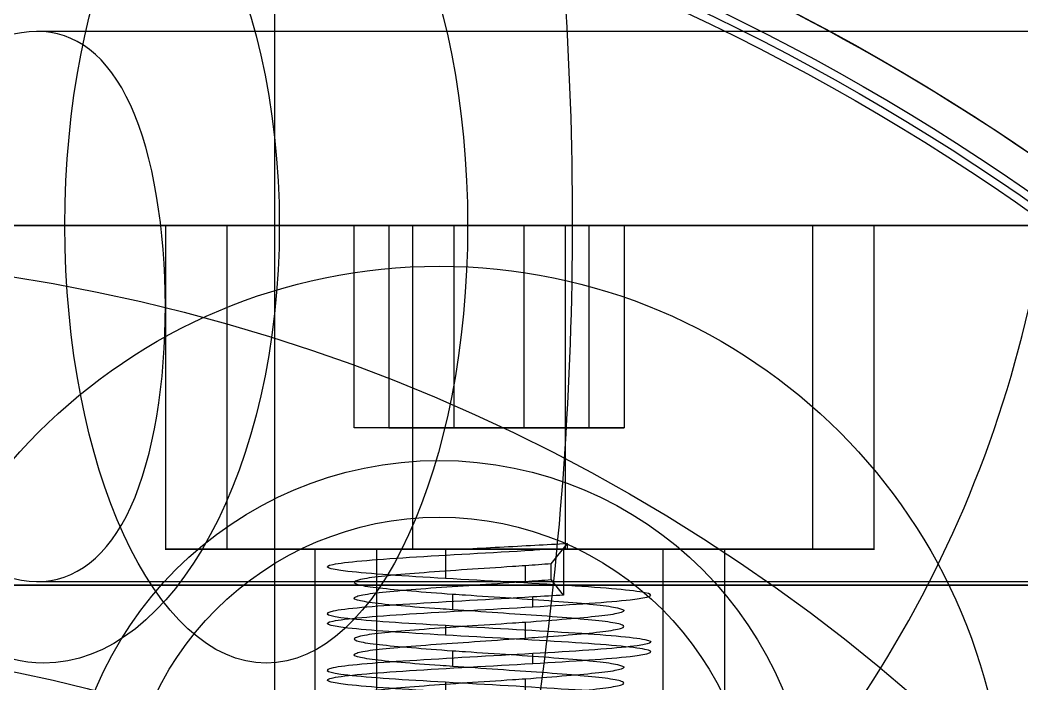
# Model space of a CAD drawing. Header units: inches. Extents: x -3.4 to 11, y -3.7 to 6.8.
# Drawn here: x 0.1386 to 0.626, y 0.6657 to 0.9886 of the extents above; entities that cross this region are included whole.
import ezdxf

# ---------------------------------------------------------------- set-up
doc = ezdxf.new("R2010")
doc.units = ezdxf.units.IN
doc.header["$MEASUREMENT"] = 0
for name, color, linetype in [('1', 7, 'Continuous'), ('13', 7, 'Continuous'), ('3', 7, 'Continuous'), ('4', 7, 'Continuous'), ('45', 7, 'Continuous'), ('5', 7, 'Continuous'), ('51', 7, 'Continuous')]:
    doc.layers.add(name, color=color, linetype=linetype)

# ---------------------------------------------------------------- blocks, each defined once
blk = doc.blocks.new('motor mount_v6_adapter')
at = {"layer": '1', "color": 0}
for p, q in [((-16.99, 6, -7.5), (-16.99, 10, -7.5)), ((-16.99, 6, 7.5), (-16.99, 10, 7.5)), ((-8.99, 10, -7.5), (-8.99, 6, -7.5)), ((-8.99, 10, 7.5), (-8.99, 6, 7.5)), ((-15.14, 0, 7.5), (-15.14, 6, 7.5)), ((-15.14, 0, -7.5), (-15.14, 6, -7.5)), ((-10.84, 6, 7.5), (-10.84, 0, 7.5)), ((-10.84, 6, -7.5), (-10.84, 0, -7.5))]:
    blk.add_line(p, q, dxfattribs=at)
at = {"layer": '1', "color": 0, "extrusion": (-2.02729e-32, 1, -7.0442e-15)}
for centre, radius, start, end in [((0, 0, 10), 20, 270, 90), ((12.99, -7.5, 6), 4, 180, 0), ((12.99, 7.5, 6), 4, 180, 0), ((12.99, 7.5, 6), 4, 0, 180), ((12.99, -7.5, 6), 4, 0, 180)]:
    blk.add_arc(centre, radius, start, end, dxfattribs=at)
at = {"layer": '1', "color": 0, "extrusion": (2.02729e-32, -1, 6.12323e-17)}
for centre, radius, start, end in [((-12.99, -7.5, -10), 4, 180, 0), ((-12.99, 7.5, -10), 4, 180, 0), ((-12.99, 7.5, -10), 4, 0, 180), ((-12.99, -7.5, -10), 4, 0, 180), ((0, 0, -10), 10, 90, 270), ((-12.99, 7.5, -6), 2.15, 180, 0), ((-12.99, -7.5, -6), 2.15, 180, 0), ((-12.99, -7.5, -6), 2.15, 0, 180), ((-12.99, 7.5, -6), 2.15, 0, 180)]:
    blk.add_arc(centre, radius, start, end, dxfattribs=at)
blk = doc.blocks.new('50mm 5972K129_BALL BEARING')
at = {"layer": '13', "color": 0, "extrusion": (0.5, -0.866025, 6.12323e-17)}
for start, end in [(270, 90), (90, 270)]:
    blk.add_arc((-35, 0), 5.406, start, end, dxfattribs=at)
at = {"layer": '3', "color": 0, "extrusion": (-5.21066e-78, -6.98296e-15, -1)}
blk.add_arc((0, 0, -4.444), 38.077, 0, 180, dxfattribs=at)
at = {"layer": '3', "color": 0}
blk.add_arc((0, 0, 4.444), 38.077, 180, 0, dxfattribs=at)
at = {"layer": '4', "color": 0}
for start, end in [(0, 180), (180, 0)]:
    blk.add_arc((0, 0, 4.444), 31.923, start, end, dxfattribs=at)
at = {"layer": '4', "color": 0, "extrusion": (-1.04124e-31, -6.98296e-15, -1)}
blk.add_arc((0, 0), 29.594, 0, 180, dxfattribs=at)
at = {"layer": '4', "color": 0, "extrusion": (8.55166e-31, 6.98296e-15, -1)}
blk.add_arc((0, 0), 29.594, 180, 0, dxfattribs=at)
at = {"layer": '5', "color": 0, "extrusion": (-1, -7.46197e-64, -7.0442e-15)}
blk.add_arc((-35, 0), 5.406, 90, 270, dxfattribs=at)
at = {"layer": '5', "color": 0, "extrusion": (-1, 1.22465e-16, -7.0442e-15)}
blk.add_arc((-35, 0), 5.406, 270, 90, dxfattribs=at)
blk = doc.blocks.new('motor mount_v6')
at = {"layer": '45', "color": 0}
for p, q in [((-16, 67, 18), (-16, 67)), ((-18.943, 55.994, 5.6), (-1, 55.994, 5.6)), ((-1, 55.994, 12.4), (-18.943, 55.994, 12.4))]:
    blk.add_line(p, q, dxfattribs=at)
for points, knots in [([(-18.943, 55.994, 12.4), (-18.475, 56.807, 12.4), (-18.061, 57.665, 12.097), (-17.496, 58.984, 10.856), (-17.352, 59.396, 9.93), (-17.354, 59.393, 8.056), (-17.498, 58.978, 7.136), (-18.064, 57.657, 5.899), (-18.469, 56.817, 5.6), (-18.943, 55.994, 5.6)], [0, 0, 0, 0, 0.25, 0.25, 0.5, 0.5, 0.75, 0.75, 1, 1, 1, 1]), ([(-18.943, 55.994, 12.4), (-19.435, 55.141, 12.4), (-19.996, 54.316, 12.079), (-20.948, 53.058, 10.916), (-21.353, 52.598, 10.007), (-21.357, 52.593, 8.513), (-21.259, 52.705, 8.021), (-20.937, 53.092, 7.168), (-20.717, 53.364, 6.803), (-19.995, 54.316, 5.919), (-19.439, 55.132, 5.6), (-18.943, 55.994, 5.6)], [0, 0, 0, 0, 0.25, 0.25, 0.5, 0.5, 0.625, 0.625, 0.75, 0.75, 1, 1, 1, 1])]:
    blk.add_open_spline(points, degree=3, knots=knots, dxfattribs=at)
blk = doc.blocks.new('M4x8')
at = {"layer": '51', "color": 0}
for p, q in [((-1.5, 0.866, 1.5), (0, 1.732, 1.5)), ((0, 1.732, 4), (-1.5, 0.866, 4)), ((0, 1.732, 1.5), (0, 1.732, 4)), ((0, 1.732, 4), (1.5, 0.866, 4)), ((1.5, 0.866, 1.5), (0, 1.732, 1.5)), ((-1.5, -0.866, 1.5), (-1.5, 0.866, 1.5)), ((-1.5, 0.866, 1.5), (-1.5, 0.866, 4)), ((-1.5, 0.866, 4), (-1.5, -0.866, 4)), ((1.5, 0.866, 4), (1.5, -0.866, 4)), ((1.5, 0.866, 4), (1.5, 0.866, 1.5)), ((1.5, 0.866, 1.5), (1.5, -0.866, 1.5)), ((-3.5, 0), (-3.5, 0, 4)), ((-2, 0, -0.011), (-2, 0)), ((-2, 0, -1.411), (-2, 0, -1.289)), ((-2, 0, -0.711), (-2, 0, -0.589)), ((-1.667, 0, -0.397), (-1.667, 0, -0.203)), ((-1.667, 0, -1.797), (-1.667, 0, -1.603)), ((-1.667, 0, -1.097), (-1.667, 0, -0.903)), ((1.667, 0, -0.553), (1.667, 0, -0.747)), ((1.667, 0, -1.253), (1.667, 0, -1.447)), ((2, 0), (2, 0, -0.361)), ((2, 0, -1.639), (2, 0, -1.761)), ((2, 0, -0.939), (2, 0, -1.061)), ((3.5, 0, 4), (3.5, 0)), ((-1.631, -0.341, -0.179), (-2.054, -0.43, 0.07)), ((-1.958, -0.409, -0.567), (-1.631, -0.341, -0.375)), ((-1.631, -0.341, -0.375), (-1.631, -0.341, -0.179)), ((-1.958, -0.409), (-2.054, -0.43)), ((-2.054, -0.43), (-2.054, -0.43, 0.07)), ((-1.958, -0.409), (-1.958, -0.409, -0.567)), ((0, -1.732, 1.5), (-1.5, -0.866, 1.5)), ((-1.5, -0.866, 1.5), (-1.5, -0.866, 4)), ((-1.5, -0.866, 4), (0, -1.732, 4)), ((1.5, -0.866, 1.5), (0, -1.732, 1.5)), ((0, -1.732, 4), (1.5, -0.866, 4)), ((1.5, -0.866, 4), (1.5, -0.866, 1.5)), ((0, -1.732, 4), (0, -1.732, 1.5))]:
    blk.add_line(p, q, dxfattribs=at)
at = {"layer": '51', "color": 0, "extrusion": (-1.85826e-30, -6.98296e-15, -1)}
blk.add_arc((0, 0, -4), 3.5, 0, 180, dxfattribs=at)
at = {"layer": '51', "color": 0}
blk.add_arc((0, 0), 3.5, 0, 180, dxfattribs=at)
at = {"layer": '51', "color": 0, "extrusion": (-2.71343e-30, -6.98296e-15, -1)}
blk.add_arc((0, 0), 2, 0, 180, dxfattribs=at)
at = {"layer": '51', "color": 0, "extrusion": (2.71343e-30, 6.98296e-15, -1)}
for centre in [(0, 0), (0, 0, -4)]:
    blk.add_arc(centre, 3.5, 180, 0, dxfattribs=at)
at = {"layer": '51', "color": 0, "extrusion": (3.56859e-30, 6.98296e-15, -1)}
blk.add_arc((0, 0), 2, 354.6414, 0, dxfattribs=at)
at = {"layer": '51', "color": 0, "extrusion": (-1.42923e-15, 6.83514e-15, -1)}
blk.add_arc((0, 0), 2, 180, 348.1896, dxfattribs=at)
at = {"layer": '51', "color": 0, "extrusion": (0.02614, -0.055868, -0.998096)}
blk.add_arc((0.005, 0.002, -0.042), 2.005, 199.6798, 205.0341, dxfattribs=at)
at = {"layer": '51', "color": 0, "extrusion": (0, 0, -1)}
blk.add_ellipse((0.007, 0.07), major_axis=(1.715, 1.268), ratio=0.964212, start_param=-2.729545, end_param=-2.098936, dxfattribs=at)
at = {"layer": '51', "color": 0}
blk.add_ellipse((0.308, 0.381), major_axis=(2.167, 0.981), ratio=0.886879, start_param=2.445793, end_param=2.935787, dxfattribs=at)
for points, knots in [([(2, 0, -0.361), (2, 0.528, -0.331), (1.783, 1.045, -0.302), (1.045, 1.783, -0.244), (0.523, 2, -0.215), (-0.52, 2, -0.157), (-1.04, 1.788, -0.127), (-1.787, 1.042, -0.069), (-2, 0.528, -0.04), (-2, 0, -0.011)], [0, 0, 0, 0, 0.25, 0.25, 0.5, 0.5, 0.75, 0.75, 1, 1, 1, 1]), ([(2, 0, -1.761), (2, 0.523, -1.731), (1.785, 1.043, -1.702), (1.042, 1.786, -1.644), (0.521, 2, -1.615), (-0.522, 2, -1.557), (-1.044, 1.784, -1.527), (-1.784, 1.045, -1.469), (-2, 0.526, -1.44), (-2, 0, -1.411)], [0, 0, 0, 0, 0.25, 0.25, 0.5, 0.5, 0.75, 0.75, 1, 1, 1, 1]), ([(-2, 0, -1.289), (-2, 0.522, -1.318), (-1.783, 1.045, -1.348), (-1.046, 1.783, -1.406), (-0.528, 2, -1.435), (0.527, 2, -1.494), (1.045, 1.783, -1.523), (1.784, 1.044, -1.581), (2, 0.521, -1.61), (2, 0, -1.639)], [0, 0, 0, 0, 0.25, 0.25, 0.5, 0.5, 0.75, 0.75, 1, 1, 1, 1]), ([(2, 0, -1.061), (2, 0.528, -1.031), (1.783, 1.045, -1.002), (1.045, 1.783, -0.944), (0.523, 2, -0.915), (-0.52, 2, -0.857), (-1.04, 1.788, -0.827), (-1.787, 1.042, -0.769), (-2, 0.528, -0.74), (-2, 0, -0.711)], [0, 0, 0, 0, 0.25, 0.25, 0.5, 0.5, 0.75, 0.75, 1, 1, 1, 1]), ([(-2, 0, -0.589), (-2, 0.528, -0.619), (-1.783, 1.045, -0.648), (-1.045, 1.783, -0.706), (-0.523, 2, -0.735), (0.52, 2, -0.793), (1.04, 1.788, -0.823), (1.787, 1.042, -0.881), (2, 0.528, -0.91), (2, 0, -0.939)], [0, 0, 0, 0, 0.25, 0.25, 0.5, 0.5, 0.75, 0.75, 1, 1, 1, 1]), ([(1.667, 0, -0.747), (1.667, 0.055, -0.743), (1.664, 0.109, -0.74), (1.659, 0.164, -0.736), (1.64, 0.35, -0.724), (1.589, 0.536, -0.712), (1.51, 0.705, -0.699), (1.431, 0.874, -0.687), (1.322, 1.032, -0.673), (1.191, 1.166, -0.661), (1.06, 1.3, -0.648), (0.904, 1.412, -0.636), (0.737, 1.495, -0.624), (0.569, 1.578, -0.612), (0.385, 1.632, -0.599), (0.199, 1.655, -0.586), (0.014, 1.677, -0.573), (-0.178, 1.668, -0.56), (-0.361, 1.627, -0.548), (-0.543, 1.587, -0.536), (-0.721, 1.514, -0.524), (-0.88, 1.415, -0.511), (-1.039, 1.317, -0.498), (-1.183, 1.189, -0.485), (-1.3, 1.043, -0.473), (-1.417, 0.897, -0.461), (-1.51, 0.729, -0.448), (-1.572, 0.553, -0.436), (-1.634, 0.376, -0.423), (-1.667, 0.187, -0.409), (-1.667, 0, -0.397)], [-0.001995388, -0.001995388, -0.001995388, -0.001995388, -0.001833361, -0.001833361, -0.001833361, -0.001272189, -0.001272189, -0.001272189, -0.000711236, -0.000711236, -0.000711236, -0.000150082, -0.000150082, -0.000150082, 0.00041088, 0.00041088, 0.00041088, 0.000971884, 0.000971884, 0.000971884, 0.001532961, 0.001532961, 0.001532961, 0.002093933, 0.002093933, 0.002093933, 0.002655124, 0.002655124, 0.002655124, 0.00321629, 0.00321629, 0.00321629, 0.00321629]), ([(-1.667, 0, -0.203), (-1.667, 0.055, -0.207), (-1.664, 0.109, -0.21), (-1.659, 0.164, -0.214), (-1.64, 0.35, -0.226), (-1.589, 0.536, -0.238), (-1.51, 0.705, -0.251), (-1.431, 0.874, -0.263), (-1.322, 1.032, -0.277), (-1.191, 1.166, -0.289), (-1.06, 1.3, -0.302), (-0.904, 1.412, -0.314), (-0.737, 1.495, -0.326), (-0.569, 1.578, -0.338), (-0.385, 1.632, -0.351), (-0.199, 1.655, -0.364), (-0.014, 1.677, -0.377), (0.178, 1.668, -0.39), (0.361, 1.627, -0.402), (0.543, 1.587, -0.414), (0.721, 1.514, -0.426), (0.88, 1.415, -0.439), (1.039, 1.317, -0.452), (1.183, 1.189, -0.465), (1.3, 1.043, -0.477), (1.417, 0.897, -0.489), (1.51, 0.729, -0.502), (1.572, 0.553, -0.514), (1.634, 0.376, -0.527), (1.667, 0.187, -0.541), (1.667, 0, -0.553)], [-0.117025665, -0.117025665, -0.117025665, -0.117025665, -0.116860374, -0.116860374, -0.116860374, -0.116287939, -0.116287939, -0.116287939, -0.115715728, -0.115715728, -0.115715728, -0.115143312, -0.115143312, -0.115143312, -0.114571092, -0.114571092, -0.114571092, -0.11399883, -0.11399883, -0.11399883, -0.113426492, -0.113426492, -0.113426492, -0.112854262, -0.112854262, -0.112854262, -0.112281809, -0.112281809, -0.112281809, -0.111709381, -0.111709381, -0.111709381, -0.111709381]), ([(-1.667, 0, -1.603), (-1.667, 0.055, -1.607), (-1.664, 0.109, -1.61), (-1.659, 0.164, -1.614), (-1.64, 0.35, -1.626), (-1.589, 0.536, -1.638), (-1.51, 0.705, -1.651), (-1.431, 0.874, -1.663), (-1.322, 1.032, -1.677), (-1.191, 1.166, -1.689), (-1.06, 1.3, -1.702), (-0.904, 1.412, -1.714), (-0.737, 1.495, -1.726), (-0.569, 1.578, -1.738), (-0.385, 1.632, -1.751), (-0.199, 1.655, -1.764), (-0.014, 1.677, -1.777), (0.178, 1.668, -1.79), (0.361, 1.627, -1.802), (0.543, 1.587, -1.814), (0.721, 1.514, -1.826), (0.88, 1.415, -1.839), (1.039, 1.317, -1.852), (1.183, 1.189, -1.865), (1.3, 1.043, -1.877), (1.417, 0.897, -1.889), (1.51, 0.729, -1.902), (1.572, 0.553, -1.914), (1.634, 0.376, -1.927), (1.667, 0.187, -1.941), (1.667, 0, -1.953)], [-0.095760524, -0.095760524, -0.095760524, -0.095760524, -0.095595237, -0.095595237, -0.095595237, -0.095022801, -0.095022801, -0.095022801, -0.094450589, -0.094450589, -0.094450589, -0.093878171, -0.093878171, -0.093878171, -0.09330595, -0.09330595, -0.09330595, -0.092733686, -0.092733686, -0.092733686, -0.092161347, -0.092161347, -0.092161347, -0.091589116, -0.091589116, -0.091589116, -0.091016661, -0.091016661, -0.091016661, -0.090444232, -0.090444232, -0.090444232, -0.090444232]), ([(1.667, 0, -1.447), (1.667, 0.055, -1.443), (1.664, 0.109, -1.44), (1.659, 0.164, -1.436), (1.64, 0.35, -1.424), (1.589, 0.536, -1.412), (1.51, 0.705, -1.399), (1.431, 0.874, -1.387), (1.322, 1.032, -1.373), (1.191, 1.166, -1.361), (1.06, 1.3, -1.348), (0.904, 1.412, -1.336), (0.737, 1.495, -1.324), (0.569, 1.578, -1.312), (0.385, 1.632, -1.299), (0.199, 1.655, -1.286), (0.014, 1.677, -1.273), (-0.178, 1.668, -1.26), (-0.361, 1.627, -1.248), (-0.543, 1.587, -1.236), (-0.721, 1.514, -1.224), (-0.88, 1.415, -1.211), (-1.039, 1.317, -1.198), (-1.183, 1.189, -1.185), (-1.3, 1.043, -1.173), (-1.417, 0.897, -1.161), (-1.51, 0.729, -1.148), (-1.572, 0.553, -1.136), (-1.634, 0.376, -1.123), (-1.667, 0.187, -1.109), (-1.667, 0, -1.097)], [-0.01241875, -0.01241875, -0.01241875, -0.01241875, -0.012256717, -0.012256717, -0.012256717, -0.011695545, -0.011695545, -0.011695545, -0.011134593, -0.011134593, -0.011134593, -0.01057344, -0.01057344, -0.01057344, -0.010012478, -0.010012478, -0.010012478, -0.009451476, -0.009451476, -0.009451476, -0.008890399, -0.008890399, -0.008890399, -0.008329428, -0.008329428, -0.008329428, -0.007768238, -0.007768238, -0.007768238, -0.007207072, -0.007207072, -0.007207072, -0.007207072]), ([(-1.667, 0, -0.903), (-1.667, 0.055, -0.907), (-1.664, 0.109, -0.91), (-1.659, 0.164, -0.914), (-1.64, 0.35, -0.926), (-1.589, 0.536, -0.938), (-1.51, 0.705, -0.951), (-1.431, 0.874, -0.963), (-1.322, 1.032, -0.977), (-1.191, 1.166, -0.989), (-1.06, 1.3, -1.002), (-0.904, 1.412, -1.014), (-0.737, 1.495, -1.026), (-0.569, 1.578, -1.038), (-0.385, 1.632, -1.051), (-0.199, 1.655, -1.064), (-0.014, 1.677, -1.077), (0.178, 1.668, -1.09), (0.361, 1.627, -1.102), (0.543, 1.587, -1.114), (0.721, 1.514, -1.126), (0.88, 1.415, -1.139), (1.039, 1.317, -1.152), (1.183, 1.189, -1.165), (1.3, 1.043, -1.177), (1.417, 0.897, -1.189), (1.51, 0.729, -1.202), (1.572, 0.553, -1.214), (1.634, 0.376, -1.227), (1.667, 0.187, -1.241), (1.667, 0, -1.253)], [-0.106393099, -0.106393099, -0.106393099, -0.106393099, -0.106227812, -0.106227812, -0.106227812, -0.105655376, -0.105655376, -0.105655376, -0.105083165, -0.105083165, -0.105083165, -0.104510748, -0.104510748, -0.104510748, -0.103938527, -0.103938527, -0.103938527, -0.103366265, -0.103366265, -0.103366265, -0.102793926, -0.102793926, -0.102793926, -0.102221696, -0.102221696, -0.102221696, -0.101649241, -0.101649241, -0.101649241, -0.101076813, -0.101076813, -0.101076813, -0.101076813]), ([(-2.054, -0.43, 0.07), (-2.084, -0.288, 0.062), (-2.132, 0.151, 0.039), (-2.034, 0.59, 0.016), (-1.913, 0.86)], [0, 0, 0, 0, 0.002849182, 0.008677423, 0.008677423, 0.008677423, 0.008677423]), ([(2, 0, -1.639), (2, -0.521, -1.668), (1.786, -1.042, -1.698), (1.042, -1.786, -1.756), (0.522, -2, -1.785), (-0.524, -2, -1.844), (-1.046, -1.783, -1.873), (-1.783, -1.045, -1.931), (-2, -0.526, -1.96), (-2, 0, -1.989)], [0, 0, 0, 0, 0.25, 0.25, 0.5, 0.5, 0.75, 0.75, 1, 1, 1, 1]), ([(-2, 0, -1.411), (-2, -0.526, -1.381), (-1.783, -1.045, -1.352), (-1.046, -1.783, -1.294), (-0.524, -2, -1.265), (0.521, -2, -1.207), (1.04, -1.788, -1.177), (1.786, -1.043, -1.119), (2, -0.528, -1.09), (2, 0, -1.061)], [0, 0, 0, 0, 0.25, 0.25, 0.5, 0.5, 0.75, 0.75, 1, 1, 1, 1]), ([(2, 0, -0.939), (2, -0.529, -0.969), (1.783, -1.045, -0.998), (1.045, -1.783, -1.056), (0.522, -2, -1.085), (-0.521, -2, -1.143), (-1.04, -1.788, -1.173), (-1.787, -1.042, -1.232), (-2, -0.522, -1.26), (-2, 0, -1.289)], [0, 0, 0, 0, 0.25, 0.25, 0.5, 0.5, 0.75, 0.75, 1, 1, 1, 1]), ([(-2, 0, -0.711), (-2, -0.528, -0.681), (-1.783, -1.045, -0.652), (-1.045, -1.783, -0.594), (-0.523, -2, -0.565), (0.52, -2, -0.507), (1.04, -1.788, -0.477), (1.787, -1.042, -0.419), (2, -0.528, -0.39), (2, 0, -0.361)], [0, 0, 0, 0, 0.25, 0.25, 0.5, 0.5, 0.75, 0.75, 1, 1, 1, 1]), ([(-1.667, 0, -1.797), (-1.667, -0.055, -1.793), (-1.664, -0.109, -1.79), (-1.659, -0.164, -1.786), (-1.64, -0.35, -1.774), (-1.589, -0.536, -1.762), (-1.51, -0.705, -1.749), (-1.431, -0.874, -1.737), (-1.322, -1.032, -1.723), (-1.191, -1.166, -1.711), (-1.06, -1.3, -1.698), (-0.904, -1.412, -1.686), (-0.737, -1.495, -1.674), (-0.569, -1.578, -1.662), (-0.385, -1.632, -1.649), (-0.199, -1.655, -1.636), (-0.014, -1.677, -1.623), (0.178, -1.668, -1.61), (0.361, -1.627, -1.598), (0.543, -1.587, -1.586), (0.721, -1.514, -1.574), (0.88, -1.415, -1.561), (1.039, -1.317, -1.548), (1.183, -1.189, -1.535), (1.3, -1.043, -1.523), (1.417, -0.897, -1.511), (1.51, -0.729, -1.498), (1.572, -0.553, -1.486), (1.634, -0.376, -1.473), (1.667, -0.187, -1.459), (1.667, 0, -1.447)], [-0.017630429, -0.017630429, -0.017630429, -0.017630429, -0.017468392, -0.017468392, -0.017468392, -0.01690722, -0.01690722, -0.01690722, -0.016346268, -0.016346268, -0.016346268, -0.015785115, -0.015785115, -0.015785115, -0.015224154, -0.015224154, -0.015224154, -0.014663152, -0.014663152, -0.014663152, -0.014102075, -0.014102075, -0.014102075, -0.013541104, -0.013541104, -0.013541104, -0.012979915, -0.012979915, -0.012979915, -0.01241875, -0.01241875, -0.01241875, -0.01241875]), ([(1.667, 0, -1.253), (1.667, -0.055, -1.257), (1.664, -0.109, -1.26), (1.659, -0.164, -1.264), (1.64, -0.35, -1.276), (1.589, -0.536, -1.288), (1.51, -0.705, -1.301), (1.431, -0.874, -1.313), (1.322, -1.032, -1.327), (1.191, -1.166, -1.339), (1.06, -1.3, -1.352), (0.904, -1.412, -1.364), (0.737, -1.495, -1.376), (0.569, -1.578, -1.388), (0.385, -1.632, -1.401), (0.199, -1.655, -1.414), (0.014, -1.677, -1.427), (-0.178, -1.668, -1.44), (-0.361, -1.627, -1.452), (-0.543, -1.587, -1.464), (-0.721, -1.514, -1.476), (-0.88, -1.415, -1.489), (-1.039, -1.317, -1.502), (-1.183, -1.189, -1.515), (-1.3, -1.043, -1.527), (-1.417, -0.897, -1.539), (-1.51, -0.729, -1.552), (-1.572, -0.553, -1.564), (-1.634, -0.376, -1.577), (-1.667, -0.187, -1.591), (-1.667, 0, -1.603), (-1.667, 0, -1.603), (-1.667, 0, -1.603)], [-0.101076813, -0.101076813, -0.101076813, -0.101076813, -0.100911538, -0.100911538, -0.100911538, -0.100339102, -0.100339102, -0.100339102, -0.09976689, -0.09976689, -0.09976689, -0.099194473, -0.099194473, -0.099194473, -0.098622252, -0.098622252, -0.098622252, -0.098049989, -0.098049989, -0.098049989, -0.09747765, -0.09747765, -0.09747765, -0.096905419, -0.096905419, -0.096905419, -0.096332964, -0.096332964, -0.096332964, -0.095760535, -0.095760535, -0.095760524, -0.095760524, -0.095760524, -0.095760524]), ([(-1.667, 0, -1.097), (-1.667, -0.055, -1.093), (-1.664, -0.109, -1.09), (-1.659, -0.164, -1.086), (-1.64, -0.35, -1.074), (-1.589, -0.536, -1.062), (-1.51, -0.705, -1.049), (-1.431, -0.874, -1.037), (-1.322, -1.032, -1.023), (-1.191, -1.166, -1.011), (-1.06, -1.3, -0.998), (-0.904, -1.412, -0.986), (-0.737, -1.495, -0.974), (-0.569, -1.578, -0.962), (-0.385, -1.632, -0.949), (-0.199, -1.655, -0.936), (-0.014, -1.677, -0.923), (0.178, -1.668, -0.91), (0.361, -1.627, -0.898), (0.543, -1.587, -0.886), (0.721, -1.514, -0.874), (0.88, -1.415, -0.861), (1.039, -1.317, -0.848), (1.183, -1.189, -0.835), (1.3, -1.043, -0.823), (1.417, -0.897, -0.811), (1.51, -0.729, -0.798), (1.572, -0.553, -0.786), (1.634, -0.376, -0.773), (1.667, -0.187, -0.759), (1.667, 0, -0.747)], [-0.007207072, -0.007207072, -0.007207072, -0.007207072, -0.007045036, -0.007045036, -0.007045036, -0.006483864, -0.006483864, -0.006483864, -0.005922911, -0.005922911, -0.005922911, -0.005361757, -0.005361757, -0.005361757, -0.004800796, -0.004800796, -0.004800796, -0.004239793, -0.004239793, -0.004239793, -0.003678716, -0.003678716, -0.003678716, -0.003117744, -0.003117744, -0.003117744, -0.002556554, -0.002556554, -0.002556554, -0.001995388, -0.001995388, -0.001995388, -0.001995388]), ([(1.667, 0, -0.553), (1.667, -0.055, -0.557), (1.664, -0.109, -0.56), (1.659, -0.164, -0.564), (1.64, -0.35, -0.576), (1.589, -0.536, -0.588), (1.51, -0.705, -0.601), (1.431, -0.874, -0.613), (1.322, -1.032, -0.627), (1.191, -1.166, -0.639), (1.06, -1.3, -0.652), (0.904, -1.412, -0.664), (0.737, -1.495, -0.676), (0.569, -1.578, -0.688), (0.385, -1.632, -0.701), (0.199, -1.655, -0.714), (0.014, -1.677, -0.727), (-0.178, -1.668, -0.74), (-0.361, -1.627, -0.752), (-0.543, -1.587, -0.764), (-0.721, -1.514, -0.776), (-0.88, -1.415, -0.789), (-1.039, -1.317, -0.802), (-1.183, -1.189, -0.815), (-1.3, -1.043, -0.827), (-1.417, -0.897, -0.839), (-1.51, -0.729, -0.852), (-1.572, -0.553, -0.864), (-1.634, -0.376, -0.877), (-1.667, -0.187, -0.891), (-1.667, 0, -0.903)], [-0.111709381, -0.111709381, -0.111709381, -0.111709381, -0.111544095, -0.111544095, -0.111544095, -0.11097166, -0.11097166, -0.11097166, -0.110399449, -0.110399449, -0.110399449, -0.109827032, -0.109827032, -0.109827032, -0.109254812, -0.109254812, -0.109254812, -0.10868255, -0.10868255, -0.10868255, -0.108110211, -0.108110211, -0.108110211, -0.107537981, -0.107537981, -0.107537981, -0.106965527, -0.106965527, -0.106965527, -0.106393099, -0.106393099, -0.106393099, -0.106393099])]:
    blk.add_open_spline(points, degree=3, knots=knots, dxfattribs=at)
for points in [[(-1.958, -0.409, -0.567), (-1.986, -0.274, -0.574), (-2, -0.138, -0.582), (-2, 0, -0.589)], [(-1.667, 0, -0.397), (-1.667, -0.114, -0.389), (-1.655, -0.229, -0.382), (-1.631, -0.341, -0.375)], [(-1.631, -0.341, -0.179), (-1.655, -0.229, -0.187), (-1.667, -0.114, -0.195), (-1.667, 0, -0.203)]]:
    blk.add_open_spline(points, degree=3, dxfattribs=at)

msp = doc.modelspace()

# ---------------------------------------------------------------- linework, layer by layer
at = {"color": 0}
for centre, radius in [((0, 0), 1.5748), ((0, 0, 0.80945), 1.20866), ((0, 0, 0.18898), 1.11791), ((0, 0), 1.10236), ((0, 0, 3.57008), 1.10236), ((0, 0), 1.09843), ((0, 0), 1.09449), ((0, 0, 0.18898), 0.87402), ((0.34252, 0.59326, 0.07874), 0.27559), ((0.34252, 0.59326, 0.07874), 0.1811), ((0.34252, 0.59326, 0.07874), 0.1811), ((0.34252, 0.59326, 0.07874), 0.15354), ((0, 0, 0.07874), 0.68504)]:
    msp.add_circle(centre, radius, dxfattribs=at)
for centre, radius, start, end in [((0, 0), 1.77165, 91.27334, 88.72666), ((0, 0), 1.5748, 281.08862, 61.60289), ((0, 0), 1.1811, 91.91021, 88.08979), ((-1.26325, 0.89017, 0.18898), 1.67066, 349.17406, 5.27517), ((0, 0, 0.18898), 1.11791, 55.03619, 69.01589), ((0.06777, 0.9771, 0.18898), 0.57609, 310.50004, 353.92564)]:
    msp.add_arc(centre, radius, start, end, dxfattribs=at)

# ---------------------------------------------------------------- block references
at = {"color": 0, "extrusion": (0.050717, 0, 0.998713), "xscale": 0.03937007874015749, "yscale": 0.03937007874015749, "zscale": 0.03937007874015749, "rotation": 270}
msp.add_blockref('motor mount_v6_adapter', (0.49495, -0.76759, 2.48234), dxfattribs=at)
at = {"color": 0, "extrusion": (0, -1, 0), "xscale": 0.03937007874015748, "yscale": 0.03937007874015748, "zscale": 0.03937007874015748, "rotation": 32.60144412719835}
msp.add_blockref('50mm 5972K129_BALL BEARING', (0.8925, 2.44022, -0.88866), dxfattribs=at)
at = {"color": 0, "extrusion": (0, -1, 0), "xscale": 0.03937007874015748, "yscale": 0.03937007874015748, "zscale": 0.03937007874015748}
msp.add_blockref('motor mount_v6', (0.8925, 2.44022, -1.20362), dxfattribs=at)
at = {"color": 0, "extrusion": (0, 1, 0), "xscale": 0.03937007874015748, "yscale": 0.03937007874015748, "zscale": 0.03937007874015748, "rotation": 285.6467966418091}
msp.add_blockref('M4x8', (-0.36675, 2.17126, 0.73118), dxfattribs=at)

doc.saveas('drawing.dxf')
